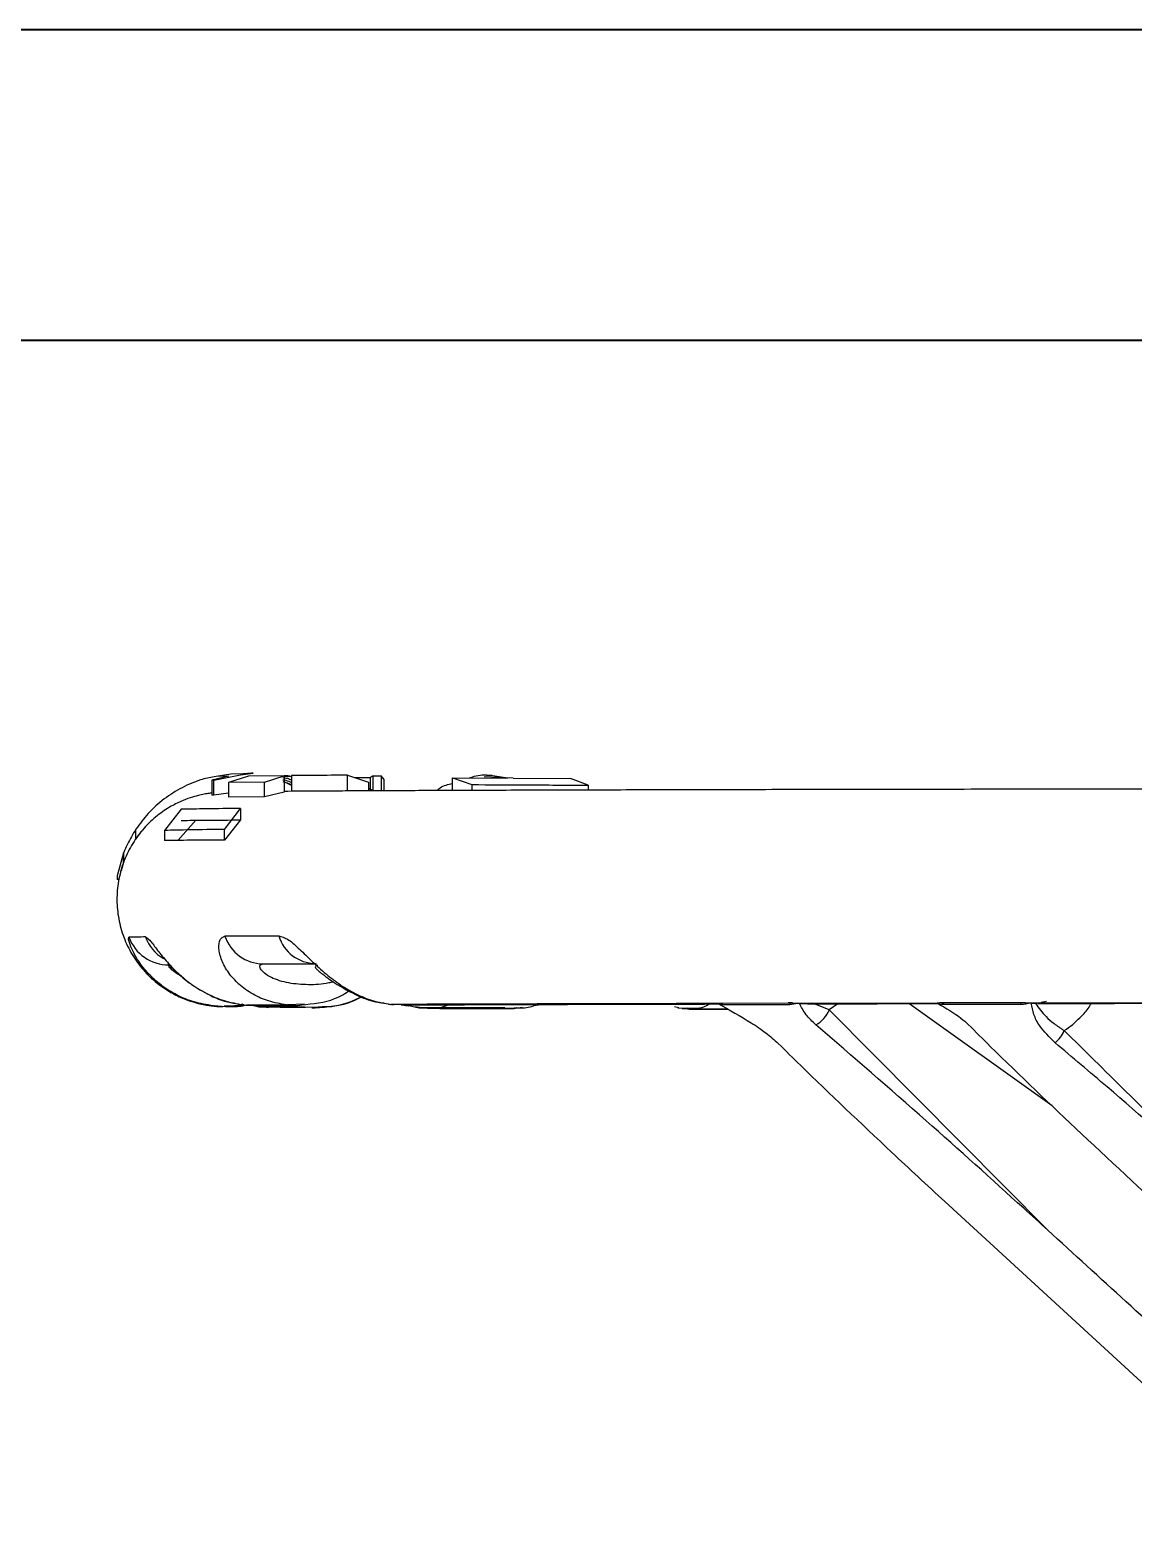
# Model space of a CAD drawing. Header units: millimetres. Extents: x 1953 to 4389, y 564 to 2287.
# Drawn here: x 3349.9 to 3453, y 2148.5 to 2287.3 of the extents above; entities that cross this region are included whole.
import ezdxf

# ---------------------------------------------------------------- set-up
doc = ezdxf.new("R2010")
doc.units = ezdxf.units.MM
doc.layers.add('AM_BOR', color=7, linetype='Continuous', lineweight=50)
doc.layers.add('粗实线', color=7, linetype='Continuous', lineweight=40)

# ---------------------------------------------------------------- blocks, each defined once
blk = doc.blocks.new('rA3')
at = {"layer": '粗实线'}
for p, q in [((753.384, 421.26), (333.384, 421.26)), ((748.384, 416.26), (358.384, 416.26))]:
    blk.add_line(p, q, dxfattribs=at)

msp = doc.modelspace()

# ---------------------------------------------------------------- linework, layer by layer
at = {"color": 7, "linetype": 'Continuous', "lineweight": 25}
for p, q in [((3368.51, 2217.633), (3366.919, 2217.267)), ((3367.097, 2217.27), (3366.919, 2217.267)), ((3366.919, 2217.267), (3366.919, 2215.862)), ((3367.097, 2217.27), (3369.6, 2217.765)), ((3367.097, 2215.865), (3367.097, 2217.27)), ((3368.701, 2217.83), (3367.309, 2217.606)), ((3368.51, 2217.633), (3367.309, 2217.606)), ((3370.334, 2217.641), (3368.472, 2217.026)), ((3371.827, 2217.063), (3368.472, 2217.026)), ((3368.472, 2217.026), (3368.472, 2215.682)), ((3369.861, 2217.855), (3368.701, 2217.83)), ((3369.6, 2217.765), (3370.787, 2217.907)), ((3369.885, 2217.857), (3369.861, 2217.855)), ((3370.611, 2217.904), (3369.885, 2217.857)), ((3373.672, 2217.674), (3370.334, 2217.641)), ((3370.787, 2217.907), (3370.611, 2217.904)), ((3371.827, 2217.063), (3373.672, 2217.674)), ((3371.827, 2215.71), (3371.827, 2217.063)), ((3373.672, 2217.674), (3373.672, 2216.139)), ((3374.215, 2217.625), (3373.692, 2217.669)), ((3373.712, 2217.704), (3373.876, 2217.685)), ((3374.358, 2216.827), (3373.994, 2216.966)), ((3374.358, 2217.679), (3374.358, 2216.212)), ((3379.598, 2217.716), (3381.531, 2217.082)), ((3379.598, 2216.244), (3379.598, 2217.716)), ((3380.261, 2217.499), (3381.708, 2217.493)), ((3381.531, 2217.082), (3381.531, 2216.254)), ((3381.992, 2217.659), (3381.708, 2217.493)), ((3381.708, 2217.493), (3381.708, 2216.423)), ((3381.992, 2217.659), (3382.718, 2217.656)), ((3381.992, 2216.256), (3381.992, 2217.659)), ((3383.018, 2217.33), (3382.718, 2217.656)), ((3382.718, 2217.656), (3382.718, 2216.26)), ((3383.018, 2216.261), (3383.018, 2217.33)), ((3389.388, 2217.464), (3391.181, 2216.84)), ((3389.388, 2217.464), (3394.524, 2217.441)), ((3389.388, 2216.287), (3389.388, 2217.464)), ((3391.181, 2216.84), (3391.181, 2216.294)), ((3395.064, 2217.439), (3392.338, 2217.559)), ((3393.096, 2217.683), (3392.559, 2217.685)), ((3395.064, 2217.439), (3400.393, 2217.418)), ((3402.055, 2216.787), (3400.393, 2217.418)), ((3402.055, 2216.787), (3402.055, 2216.328)), ((3367.097, 2215.865), (3366.919, 2215.862)), ((3368.472, 2216.026), (3367.097, 2215.865)), ((3371.827, 2215.71), (3368.472, 2215.682)), ((3373.672, 2216.139), (3371.827, 2215.71)), ((3381.531, 2216.518), (3381.919, 2216.309)), ((3381.919, 2216.309), (3381.531, 2216.303)), ((3364.04, 2214.536), (3362.493, 2212.561)), ((3368.109, 2212.661), (3369.607, 2214.616)), ((3369.607, 2214.616), (3369.607, 2213.543)), ((3359.828, 2211.764), (3359.828, 2212.67)), ((3362.493, 2212.561), (3362.493, 2211.616)), ((3363.782, 2211.641), (3365.437, 2213.511)), ((3369.607, 2213.543), (3368.109, 2211.663)), ((3368.109, 2211.663), (3368.109, 2212.661)), ((3358.681, 2210.476), (3358.086, 2208.33)), ((3358.692, 2210.498), (3358.681, 2210.476)), ((3358.681, 2209.582), (3358.681, 2210.476)), ((3358.692, 2209.606), (3358.692, 2210.498)), ((3358.086, 2208.33), (3358.086, 2207.979)), ((3358.681, 2209.582), (3358.464, 2208.801)), ((3358.692, 2209.606), (3358.681, 2209.582)), ((3358.236, 2207.979), (3358.086, 2207.979)), ((3371.674, 2200.098), (3376.584, 2200.124)), ((3371.674, 2200.098), (3376.703, 2200.094)), ((3367.087, 2196.166), (3367, 2196.17)), ((3367.007, 2196.178), (3367.042, 2196.188)), ((3367.042, 2196.188), (3367.088, 2196.213)), ((3367.132, 2196.178), (3367.088, 2196.213)), ((3367.132, 2196.178), (3367.088, 2196.166)), ((3367.399, 2196.145), (3367.372, 2196.178)), ((3368.079, 2196.17), (3369.992, 2196.241)), ((3369.32, 2196.26), (3369.801, 2196.364)), ((3371.217, 2196.099), (3370.516, 2196.243)), ((3371.304, 2196.089), (3371.141, 2196.124)), ((3371.217, 2196.099), (3371.141, 2196.124)), ((3371.261, 2196.098), (3371.217, 2196.099)), ((3371.833, 2196.109), (3371.304, 2196.089)), ((3371.83, 2196.09), (3372.208, 2196.039)), ((3373.978, 2196.191), (3371.833, 2196.109)), ((3373.884, 2196.274), (3374.061, 2196.302)), ((3375.567, 2196.33), (3373.978, 2196.263)), ((3373.978, 2196.263), (3374.061, 2196.302)), ((3374.958, 2196.216), (3375.31, 2196.282)), ((3375.655, 2196.056), (3376.857, 2196.104)), ((3376.256, 2196.008), (3376.552, 2196.006)), ((3383.407, 2196.353), (3383.603, 2196.323)), ((3383.704, 2196.312), (3383.622, 2196.323)), ((3383.704, 2196.312), (3383.923, 2196.323)), ((3385.878, 2196.066), (3385.302, 2196.192)), ((3385.718, 2196.136), (3386.055, 2196.091)), ((3386.212, 2196.002), (3385.926, 2196.039)), ((3386.126, 2196.012), (3385.926, 2196.039)), ((3386.055, 2196.091), (3386.113, 2196.083)), ((3386.113, 2196.083), (3387.063, 2195.955)), ((3394.344, 2195.972), (3395.143, 2196.012)), ((3395.086, 2195.926), (3395.899, 2196.05)), ((3395.143, 2196.012), (3395.327, 2196.021)), ((3396.984, 2196.215), (3397.637, 2196.315)), ((3410.523, 2195.99), (3410.13, 2196.088)), ((3410.827, 2195.924), (3410.415, 2195.966)), ((3410.517, 2195.956), (3410.415, 2195.966)), ((3410.989, 2195.934), (3410.827, 2195.924)), ((3410.827, 2195.924), (3414.998, 2195.914)), ((3411.406, 2195.933), (3410.989, 2195.934)), ((3411.112, 2195.942), (3411.514, 2195.882)), ((3414.394, 2196.447), (3420.857, 2196.459)), ((3414.394, 2196.446), (3414.649, 2196.31)), ((3414.649, 2196.31), (3420.892, 2196.316)), ((3421.146, 2196.458), (3420.743, 2196.458)), ((3420.857, 2196.459), (3420.892, 2196.316)), ((3420.892, 2196.316), (3421.635, 2196.42)), ((3424.575, 2195.797), (3423.109, 2196.41)), ((3425.357, 2196.379), (3424.575, 2195.797)), ((3445.386, 2186.857), (3432, 2196.39)), ((3434.664, 2196.426), (3434.747, 2196.419)), ((3435.033, 2196.484), (3442.418, 2196.494)), ((3435.033, 2196.484), (3435.315, 2196.327)), ((3435.315, 2196.327), (3442.411, 2196.331)), ((3442.418, 2196.494), (3442.411, 2196.331)), ((3443.435, 2196.436), (3443.831, 2196.411)), ((3444.345, 2196.516), (3444.863, 2196.622)), ((3444.967, 2175.236), (3424.575, 2195.797)), ((3435.358, 2177.899), (3463.937, 2151.641))]:
    msp.add_line(p, q, dxfattribs=at)
for centre, radius, start, end in [((3362.049, 2090.16), 112.461, 90.67829, 91.46899), ((3362.898, 2203.998), 3.99, 200.7466, 269.94723), ((3364.451, 2204.012), 3.987, 200.53714, 238.92466), ((3391.795, -1697.678), 3900.426, 90.273673, 90.347423), ((3371.74, 2203.893), 3.796, 198.69099, 269.01094), ((3376.685, 2203.815), 3.692, 197.51104, 268.43264), ((3383.737, 3603.12), 1407.053, 269.518479, 269.594895), ((3421.837, 2196.998), 2.99, 299.82941, 336.32535), ((3443.776, 2195.078), 2.995, 308.67298, 336.20635)]:
    msp.add_arc(centre, radius, start, end, dxfattribs=at)
for points, knots in [([(3367.306, 2217.607), (3366.875, 2217.525), (3365.776, 2217.315), (3364.135, 2216.603), (3362.429, 2215.531), (3360.961, 2214.221), (3360.193, 2213.171), (3359.828, 2212.67)], [0, 0, 0, 0, 0.1436466, 0.3657796, 0.5794741, 0.7996194, 1, 1, 1, 1]), ([(3373.543, 2217.489), (3373.698, 2217.474), (3374.02, 2217.443), (3374.243, 2217.333), (3374.358, 2217.276)], [0, 0, 0, 0, 0.4794776, 1, 1, 1, 1]), ([(3373.543, 2217.298), (3373.635, 2217.28), (3373.951, 2217.219), (3374.189, 2217.117), (3374.358, 2217.045)], [0, 0, 0, 0, 0.2892723, 1, 1, 1, 1]), ([(3373.543, 2217.14), (3373.616, 2217.12), (3373.901, 2217.044), (3374.163, 2216.901), (3374.358, 2216.794)], [0, 0, 0, 0, 0.2547132, 1, 1, 1, 1]), ([(3374.358, 2217.548), (3374.357, 2217.549), (3374.138, 2217.615), (3373.904, 2217.595), (3373.672, 2217.575)], [0, 0, 0, 0, 0.0059339, 1, 1, 1, 1]), ([(3374.358, 2216.752), (3374.196, 2216.847), (3373.977, 2216.976), (3373.734, 2217.044), (3373.672, 2217.062)], [0, 0, 0, 0, 0.7422142, 1, 1, 1, 1]), ([(3373.683, 2217.696), (3373.837, 2217.7), (3374.024, 2217.706), (3374.202, 2217.654), (3374.234, 2217.645)], [0, 0, 0, 0, 0.8253899, 1, 1, 1, 1]), ([(3379.598, 2217.716), (3378.554, 2217.71), (3376.46, 2217.698), (3375.06, 2217.686), (3374.358, 2217.679)], [0, 0, 0, 0, 0.4988559, 1, 1, 1, 1]), ([(3387.918, 2216.282), (3388.021, 2216.374), (3388.443, 2216.756), (3388.981, 2216.856), (3389.388, 2216.932)], [0, 0, 0, 0, 0.2430477, 1, 1, 1, 1]), ([(3390.947, 2217.457), (3391.101, 2217.513), (3392.252, 2217.932), (3393.47, 2217.669), (3394.524, 2217.441)], [0, 0, 0, 0, 0.1344178, 1, 1, 1, 1]), ([(3391.181, 2216.84), (3392.838, 2216.831), (3396.16, 2216.814), (3400.087, 2216.796), (3402.055, 2216.787)], [0, 0, 0, 0, 0.498853, 1, 1, 1, 1]), ([(3366.919, 2216.053), (3366.867, 2216.048), (3366.729, 2216.033), (3366.351, 2215.976), (3365.783, 2215.863), (3365.061, 2215.671), (3364.148, 2215.344), (3363.023, 2214.796), (3361.766, 2213.949), (3360.537, 2212.786), (3359.487, 2211.371), (3358.693, 2209.776), (3358.194, 2208.062), (3358.005, 2206.285), (3358.134, 2204.503), (3358.577, 2202.772), (3359.318, 2201.147), (3360.336, 2199.678), (3361.596, 2198.415), (3362.961, 2197.462), (3364.219, 2196.855), (3365.216, 2196.515), (3365.976, 2196.327), (3366.549, 2196.225), (3366.872, 2196.182), (3366.976, 2196.173), (3367, 2196.17)], [0, 0, 0, 0, 0.0148867, 0.0392673, 0.0620584, 0.0873333, 0.1182037, 0.1585511, 0.2087423, 0.2639748, 0.320539, 0.3773811, 0.4342854, 0.491206, 0.5481328, 0.6050646, 0.6620035, 0.7189518, 0.7759064, 0.832816, 0.878701, 0.9113007, 0.9380514, 0.963413, 0.9915051, 1, 1, 1, 1]), ([(3528.402, 2216.459), (3526.004, 2216.459), (3522.623, 2216.458), (3517.62, 2216.458), (3513.328, 2216.457), (3508.224, 2216.456), (3502.882, 2216.454), (3497.316, 2216.452), (3491.614, 2216.45), (3485.829, 2216.447), (3480.004, 2216.443), (3474.174, 2216.439), (3468.367, 2216.434), (3462.607, 2216.429), (3456.916, 2216.423), (3451.312, 2216.417), (3445.812, 2216.41), (3440.43, 2216.403), (3435.181, 2216.395), (3430.077, 2216.387), (3425.129, 2216.379), (3420.349, 2216.37), (3415.747, 2216.361), (3411.33, 2216.351), (3407.108, 2216.341), (3403.088, 2216.331), (3399.276, 2216.32), (3395.679, 2216.309), (3392.301, 2216.298), (3389.146, 2216.287), (3386.218, 2216.275), (3383.519, 2216.264), (3381.05, 2216.252), (3378.811, 2216.24), (3376.805, 2216.229), (3375.081, 2216.218), (3374.117, 2216.21), (3373.672, 2216.207)], [0, 0, 0, 0, 0.0344071, 0.0485109, 0.0718894, 0.0961605, 0.1221805, 0.149305, 0.1772714, 0.2058697, 0.2349502, 0.2644009, 0.2941371, 0.3240924, 0.3542143, 0.3844599, 0.4147936, 0.445185, 0.4756078, 0.5060385, 0.5364555, 0.5668389, 0.5971695, 0.6274283, 0.6575964, 0.6876542, 0.7175815, 0.7473561, 0.7769545, 0.8063502, 0.8355137, 0.8644114, 0.8930048, 0.921249, 0.9490912, 0.9764687, 1, 1, 1, 1]), ([(3369.607, 2214.616), (3368.489, 2214.602), (3366.268, 2214.575), (3364.779, 2214.549), (3364.04, 2214.536)], [0, 0, 0, 0, 0.5034187, 1, 1, 1, 1]), ([(3359.828, 2212.67), (3359.682, 2212.44), (3359.395, 2211.987), (3359.056, 2211.331), (3358.84, 2210.852), (3358.74, 2210.611), (3358.702, 2210.519), (3358.695, 2210.505), (3358.692, 2210.498)], [0, 0, 0, 0, 0.2914797, 0.5750699, 0.8079281, 0.8967748, 0.9490808, 1, 1, 1, 1]), ([(3360.401, 2212.516), (3360.398, 2212.513), (3360.158, 2212.311), (3359.992, 2212.036), (3359.828, 2211.764)], [0, 0, 0, 0, 0.0135543, 1, 1, 1, 1]), ([(3368.109, 2212.661), (3366.98, 2212.644), (3364.741, 2212.608), (3363.238, 2212.577), (3362.493, 2212.561)], [0, 0, 0, 0, 0.5039201, 1, 1, 1, 1]), ([(3364.04, 2213.497), (3364.785, 2213.505), (3366.275, 2213.521), (3368.496, 2213.536), (3369.607, 2213.543)], [0, 0, 0, 0, 0.4999998, 1, 1, 1, 1]), ([(3368.109, 2211.663), (3366.989, 2211.655), (3364.748, 2211.64), (3363.245, 2211.624), (3362.493, 2211.616)], [0, 0, 0, 0, 0.5000002, 1, 1, 1, 1]), ([(3367.042, 2196.188), (3366.44, 2196.287), (3365.27, 2196.48), (3363.616, 2197.163), (3362.398, 2197.925), (3361.549, 2198.634), (3360.988, 2199.187), (3360.495, 2199.761), (3360.066, 2200.356), (3359.72, 2200.928), (3359.367, 2201.635), (3359.109, 2202.389), (3359.147, 2202.519), (3359.166, 2202.584)], [0, 0, 0, 0, 0.1284973, 0.2497639, 0.3799902, 0.4410033, 0.4995684, 0.5633982, 0.624473, 0.6884765, 0.7497189, 0.8750081, 1, 1, 1, 1]), ([(3360.718, 2202.613), (3360.834, 2202.551), (3361.066, 2202.425), (3361.719, 2201.531), (3362.45, 2200.599), (3363.16, 2199.813), (3363.932, 2199.048), (3364.824, 2198.317), (3365.815, 2197.671), (3366.869, 2197.103), (3368.281, 2196.532), (3369.451, 2196.341), (3370.052, 2196.242)], [0, 0, 0, 0, 0.12453307, 0.24972036, 0.37466042, 0.43581286, 0.49973693, 0.61930852, 0.68312671, 0.74990605, 0.87133509, 1, 1, 1, 1]), ([(3373.884, 2196.274), (3373.317, 2196.372), (3372.214, 2196.563), (3370.703, 2197.244), (3369.63, 2198.007), (3368.922, 2198.716), (3368.475, 2199.27), (3368.111, 2199.845), (3367.83, 2200.442), (3367.647, 2201.016), (3367.536, 2201.725), (3367.624, 2202.481), (3367.971, 2202.611), (3368.144, 2202.677)], [0, 0, 0, 0, 0.1284725, 0.2497517, 0.3799936, 0.4410084, 0.4995707, 0.5633997, 0.6244689, 0.6884772, 0.7497185, 0.8750106, 1, 1, 1, 1]), ([(3373.164, 2202.704), (3373.429, 2202.641), (3373.958, 2202.515), (3374.971, 2201.615), (3375.915, 2200.679), (3376.746, 2199.89), (3377.605, 2199.124), (3378.542, 2198.391), (3379.542, 2197.745), (3380.584, 2197.176), (3381.946, 2196.608), (3383.04, 2196.42), (3383.603, 2196.323)], [0, 0, 0, 0, 0.1245352, 0.24971233, 0.37466833, 0.43581207, 0.49973476, 0.6193036, 0.68313056, 0.74992474, 0.87137284, 1, 1, 1, 1]), ([(3362.835, 2200.184), (3362.826, 2200.182), (3362.792, 2200.173), (3362.919, 2200.021), (3363.198, 2199.719), (3363.812, 2199.126), (3364.848, 2198.242), (3366.544, 2197.227), (3368.026, 2196.55), (3368.937, 2196.456), (3369.073, 2196.442)], [0, 0, 0, 0, 0.023323, 0.0856596, 0.1580207, 0.2430344, 0.4417407, 0.6789866, 0.9522608, 1, 1, 1, 1]), ([(3364.092, 2198.962), (3363.963, 2199.024), (3363.579, 2199.207), (3363.133, 2199.576), (3362.853, 2199.933), (3362.88, 2199.983), (3362.894, 2200.007)], [0, 0, 0, 0, 0.1407072, 0.4184993, 0.7090977, 1, 1, 1, 1]), ([(3378.246, 2198.432), (3378.106, 2198.391), (3377.338, 2198.168), (3375.922, 2198.122), (3374.086, 2198.257), (3372.655, 2198.69), (3371.791, 2199.221), (3371.414, 2199.665), (3371.38, 2200.025), (3371.576, 2200.073), (3371.674, 2200.098)], [0, 0, 0, 0, 0.0426739, 0.2343151, 0.4259587, 0.6169991, 0.7170695, 0.8085352, 0.9042176, 1, 1, 1, 1]), ([(3376.799, 2199.965), (3376.754, 2199.952), (3376.601, 2199.908), (3376.534, 2199.834), (3376.637, 2199.662), (3376.912, 2199.419), (3377.252, 2199.147), (3377.716, 2198.799), (3378.806, 2198.023), (3380.387, 2197.161), (3382.001, 2196.544), (3382.802, 2196.471), (3382.997, 2196.453)], [0, 0, 0, 0, 0.0349153, 0.1182998, 0.1932785, 0.2622653, 0.3240599, 0.3768786, 0.4681528, 0.7421421, 0.9372986, 1, 1, 1, 1]), ([(3375.31, 2196.282), (3376.368, 2196.376), (3377.996, 2196.521), (3379.382, 2197.357), (3379.868, 2197.65)], [0, 0, 0, 0, 0.64930935, 1, 1, 1, 1]), ([(3367.104, 2196.16), (3367.164, 2196.154), (3367.43, 2196.127), (3367.667, 2196.117), (3367.84, 2196.11), (3367.946, 2196.106)], [0, 0, 0, 0, 0.102874, 0.44986243, 1, 1, 1, 1]), ([(3369.948, 2196.303), (3369.925, 2196.295), (3369.033, 2196.005), (3368.069, 2196.093), (3367.132, 2196.178)], [0, 0, 0, 0, 0.0262577, 1, 1, 1, 1]), ([(3368.496, 2196.123), (3368.94, 2196.113), (3369.447, 2196.102), (3369.932, 2196.225), (3369.992, 2196.241)], [0, 0, 0, 0, 0.8752223, 1, 1, 1, 1]), ([(3369.828, 2196.278), (3369.808, 2196.274), (3369.589, 2196.229), (3369.299, 2196.198), (3368.963, 2196.159), (3368.87, 2196.154), (3368.817, 2196.151)], [0, 0, 0, 0, 0.0243784, 0.2655272, 0.5754897, 1, 1, 1, 1]), ([(3370.052, 2196.242), (3370.596, 2196.248), (3371.686, 2196.258), (3373.15, 2196.269), (3373.884, 2196.274)], [0, 0, 0, 0, 0.4993996, 1, 1, 1, 1]), ([(3373.978, 2196.263), (3373.247, 2196.258), (3371.782, 2196.248), (3370.692, 2196.238), (3370.147, 2196.232)], [0, 0, 0, 0, 0.4993996, 1, 1, 1, 1]), ([(3371.238, 2196.184), (3371.524, 2196.187), (3372.196, 2196.194), (3373.438, 2196.205), (3374.494, 2196.212), (3374.991, 2196.216)], [0, 0, 0, 0, 0.2805546, 0.6611713, 1, 1, 1, 1]), ([(3371.304, 2196.089), (3371.936, 2196.084), (3373.2, 2196.073), (3374.836, 2196.062), (3375.655, 2196.056)], [0, 0, 0, 0, 0.499399, 1, 1, 1, 1]), ([(3375.571, 2196.066), (3374.751, 2196.071), (3373.222, 2196.081), (3372.039, 2196.092), (3371.49, 2196.096)], [0, 0, 0, 0, 0.53618073, 1, 1, 1, 1]), ([(3376.525, 2196.007), (3377.136, 2196.039), (3378.331, 2196.103), (3379.802, 2196.502), (3380.61, 2196.888), (3380.886, 2197.021)], [0, 0, 0, 0, 0.4074999, 0.7971073, 1, 1, 1, 1]), ([(3376.857, 2196.104), (3377.321, 2196.107), (3378.649, 2196.114), (3380.059, 2196.521), (3380.849, 2197.019), (3380.865, 2197.028)], [0, 0, 0, 0, 0.3456559, 0.9874843, 1, 1, 1, 1]), ([(3383.603, 2196.323), (3385.133, 2196.329), (3388.199, 2196.341), (3393.153, 2196.357), (3398.147, 2196.371), (3403.13, 2196.383), (3408.428, 2196.395), (3412.23, 2196.403), (3414.131, 2196.406)], [0, 0, 0, 0, 0.1901055, 0.3809491, 0.5349186, 0.6888882, 0.8444441, 1, 1, 1, 1]), ([(3414.163, 2196.394), (3411.847, 2196.389), (3407.207, 2196.38), (3401.248, 2196.367), (3396.058, 2196.353), (3391.589, 2196.34), (3387.424, 2196.326), (3384.944, 2196.317), (3383.704, 2196.312)], [0, 0, 0, 0, 0.1905993, 0.3819402, 0.5356681, 0.689396, 0.844698, 1, 1, 1, 1]), ([(3384.477, 2196.353), (3384.548, 2196.325), (3384.816, 2196.219), (3385.096, 2196.204), (3385.302, 2196.192)], [0, 0, 0, 0, 0.26625625, 1, 1, 1, 1]), ([(3384.583, 2196.268), (3384.612, 2196.268), (3385.564, 2196.273), (3387.663, 2196.281), (3390.901, 2196.293), (3394.409, 2196.305), (3398.148, 2196.317), (3402.116, 2196.328), (3406.313, 2196.339), (3410.341, 2196.349), (3413.058, 2196.354), (3414.227, 2196.357)], [0, 0, 0, 0, 0.003964, 0.1311845, 0.2589432, 0.3871182, 0.5156196, 0.6443792, 0.7733439, 0.9024716, 1, 1, 1, 1]), ([(3389.292, 2196.375), (3389.073, 2196.279), (3388.152, 2195.871), (3387.051, 2195.946), (3386.212, 2196.002)], [0, 0, 0, 0, 0.2374131, 1, 1, 1, 1]), ([(3386.212, 2196.002), (3387.483, 2195.997), (3390.028, 2195.987), (3392.904, 2195.977), (3394.344, 2195.972)], [0, 0, 0, 0, 0.4993995, 1, 1, 1, 1]), ([(3394.263, 2195.982), (3392.825, 2195.987), (3390.047, 2195.996), (3387.589, 2196.006), (3386.404, 2196.011)], [0, 0, 0, 0, 0.5178805, 1, 1, 1, 1]), ([(3387.04, 2195.955), (3387.045, 2195.955), (3388.048, 2195.95), (3390.278, 2195.942), (3392.969, 2195.933), (3394.679, 2195.927), (3395.145, 2195.926)], [0, 0, 0, 0, 0.0022858, 0.4215553, 0.8421077, 1, 1, 1, 1]), ([(3395.327, 2196.021), (3395.758, 2195.996), (3396.393, 2195.958), (3397.046, 2196.227), (3397.254, 2196.314)], [0, 0, 0, 0, 0.6801758, 1, 1, 1, 1]), ([(3413.407, 2196.355), (3413.214, 2196.239), (3412.615, 2195.878), (3411.839, 2195.924), (3411.312, 2195.954)], [0, 0, 0, 0, 0.3216108, 1, 1, 1, 1]), ([(3411.501, 2195.882), (3412.49, 2195.88), (3413.65, 2195.877), (3414.885, 2195.874), (3415.067, 2195.874)], [0, 0, 0, 0, 0.8524702, 1, 1, 1, 1]), ([(3414.131, 2196.406), (3414.128, 2196.414), (3414.12, 2196.43), (3414.23, 2196.444), (3414.345, 2196.446), (3414.394, 2196.446)], [0, 0, 0, 0, 0.36415878, 0.730056, 1, 1, 1, 1]), ([(3414.131, 2196.406), (3414.202, 2196.378), (3414.347, 2196.321), (3414.547, 2196.314), (3414.649, 2196.31)], [0, 0, 0, 0, 0.4905779, 1, 1, 1, 1]), ([(3414.163, 2196.394), (3415.239, 2195.805), (3416.855, 2194.92), (3418.715, 2193.641), (3419.437, 2192.993), (3419.804, 2192.664)], [0, 0, 0, 0, 0.49488154, 0.74351817, 1, 1, 1, 1]), ([(3420.857, 2196.459), (3420.937, 2196.459), (3421.098, 2196.457), (3421.38, 2196.44), (3421.557, 2196.426), (3421.635, 2196.42)], [0, 0, 0, 0, 0.3587973, 0.7200357, 1, 1, 1, 1]), ([(3421.635, 2196.42), (3423.734, 2196.423), (3427.939, 2196.43), (3432.41, 2196.436), (3434.649, 2196.439)], [0, 0, 0, 0, 0.4993351, 1, 1, 1, 1]), ([(3421.796, 2196.407), (3423.876, 2196.41), (3428.035, 2196.417), (3432.454, 2196.423), (3434.664, 2196.426)], [0, 0, 0, 0, 0.5000042, 1, 1, 1, 1]), ([(3423.324, 2194.404), (3422.989, 2194.726), (3422.262, 2195.424), (3421.959, 2196.063), (3421.796, 2196.407)], [0, 0, 0, 0, 0.461832, 1, 1, 1, 1]), ([(3422.548, 2196.374), (3423.417, 2196.375), (3425.945, 2196.38), (3430.03, 2196.387), (3433.319, 2196.392), (3434.816, 2196.395)], [0, 0, 0, 0, 0.2220878, 0.6459102, 1, 1, 1, 1]), ([(3434.649, 2196.439), (3434.655, 2196.447), (3434.669, 2196.463), (3434.814, 2196.481), (3434.963, 2196.483), (3435.033, 2196.484)], [0, 0, 0, 0, 0.3445815, 0.6913843, 1, 1, 1, 1]), ([(3434.649, 2196.439), (3434.817, 2196.39), (3435.019, 2196.33), (3435.273, 2196.328), (3435.315, 2196.327)], [0, 0, 0, 0, 0.8320754, 1, 1, 1, 1]), ([(3434.664, 2196.426), (3435.459, 2195.97), (3436.573, 2195.332), (3437.332, 2194.641), (3437.549, 2194.443)], [0, 0, 0, 0, 0.7138885, 1, 1, 1, 1]), ([(3442.411, 2196.331), (3442.546, 2196.335), (3442.822, 2196.344), (3443.123, 2196.414), (3443.277, 2196.449)], [0, 0, 0, 0, 0.4892665, 1, 1, 1, 1]), ([(3442.418, 2196.494), (3442.511, 2196.493), (3442.696, 2196.491), (3443.007, 2196.472), (3443.191, 2196.456), (3443.277, 2196.449)], [0, 0, 0, 0, 0.3456454, 0.6937449, 1, 1, 1, 1]), ([(3443.277, 2196.449), (3446.144, 2196.452), (3451.891, 2196.458), (3460.311, 2196.465), (3468.336, 2196.471), (3475.94, 2196.476), (3483.694, 2196.48), (3488.974, 2196.481), (3491.614, 2196.482)], [0, 0, 0, 0, 0.1905194, 0.3817787, 0.5355474, 0.689316, 0.844658, 1, 1, 1, 1]), ([(3491.65, 2196.469), (3488.414, 2196.468), (3481.93, 2196.466), (3473.048, 2196.461), (3464.948, 2196.456), (3457.609, 2196.45), (3450.406, 2196.444), (3445.759, 2196.439), (3443.435, 2196.436)], [0, 0, 0, 0, 0.191069, 0.3828813, 0.5363817, 0.689882, 0.844941, 1, 1, 1, 1]), ([(3445.648, 2192.74), (3445.119, 2193.264), (3444.214, 2194.16), (3443.624, 2195.4), (3443.498, 2196.088), (3443.435, 2196.436)], [0, 0, 0, 0, 0.4102096, 0.7017854, 1, 1, 1, 1]), ([(3443.832, 2196.411), (3444.122, 2195.998), (3444.561, 2195.372), (3445.399, 2194.646), (3445.919, 2194.264), (3446.207, 2194.069), (3446.369, 2193.963), (3446.456, 2193.908), (3446.501, 2193.881), (3446.513, 2193.873), (3446.516, 2193.871), (3446.516, 2193.87), (3446.517, 2193.87), (3446.517, 2193.87)], [0, 0, 0, 0, 0.4919756, 0.7448976, 0.8717536, 0.9356326, 0.967738, 0.991593, 0.9977244, 0.9993421, 0.9997898, 0.9999241, 1, 1, 1, 1]), ([(3444.055, 2196.408), (3444.988, 2196.409), (3447.801, 2196.413), (3452.646, 2196.418), (3458.565, 2196.425), (3464.605, 2196.431), (3470.743, 2196.436), (3476.965, 2196.441), (3483.256, 2196.445), (3488.207, 2196.448), (3491.076, 2196.449), (3491.81, 2196.45)], [0, 0, 0, 0, 0.0636959, 0.1918521, 0.3199247, 0.4478685, 0.5756211, 0.7030914, 0.8301371, 0.9565192, 1, 1, 1, 1]), ([(3446.517, 2193.87), (3446.78, 2194.055), (3447.275, 2194.401), (3448.014, 2195.109), (3448.631, 2195.711), (3448.944, 2196.253), (3449.037, 2196.414)], [0, 0, 0, 0, 0.2867312, 0.5373202, 0.861976, 1, 1, 1, 1]), ([(3444.967, 2175.236), (3444.219, 2175.917), (3440.478, 2179.323), (3433.4, 2185.712), (3426.781, 2191.422), (3423.324, 2194.404)], [0, 0, 0, 0, 0.1067041, 0.5335339, 1, 1, 1, 1]), ([(3437.549, 2194.443), (3438.233, 2193.761), (3441.656, 2190.351), (3448.279, 2184.042), (3454.365, 2178.422), (3457.5, 2175.526)], [0, 0, 0, 0, 0.1080865, 0.5404726, 1, 1, 1, 1]), ([(3462.11, 2178.474), (3458.796, 2181.743), (3453.597, 2186.873), (3448.401, 2192.008), (3446.517, 2193.87)], [0, 0, 0, 0, 0.6374709, 1, 1, 1, 1]), ([(3419.804, 2192.664), (3420.492, 2191.989), (3423.935, 2188.612), (3429.126, 2183.687), (3433.699, 2179.439), (3435.358, 2177.899)], [0, 0, 0, 0, 0.13741365, 0.68710792, 1, 1, 1, 1]), ([(3462.11, 2178.474), (3461.347, 2179.15), (3457.53, 2182.532), (3452.093, 2187.291), (3447.273, 2191.366), (3445.648, 2192.74)], [0, 0, 0, 0, 0.14213623, 0.71070448, 1, 1, 1, 1]), ([(3474.282, 2148.523), (3469.395, 2152.972), (3459.621, 2161.869), (3449.851, 2170.78), (3444.967, 2175.236)], [0, 0, 0, 0, 0.4999999, 1, 1, 1, 1])]:
    msp.add_open_spline(points, degree=3, knots=knots, dxfattribs=at)

# ---------------------------------------------------------------- block references
at = {"layer": 'AM_BOR', "xscale": 5.80078125, "yscale": 5.80078125, "zscale": 5.80078125}
msp.add_blockref('rA3', (18.744, -156.312), dxfattribs=at)

doc.saveas('drawing.dxf')
